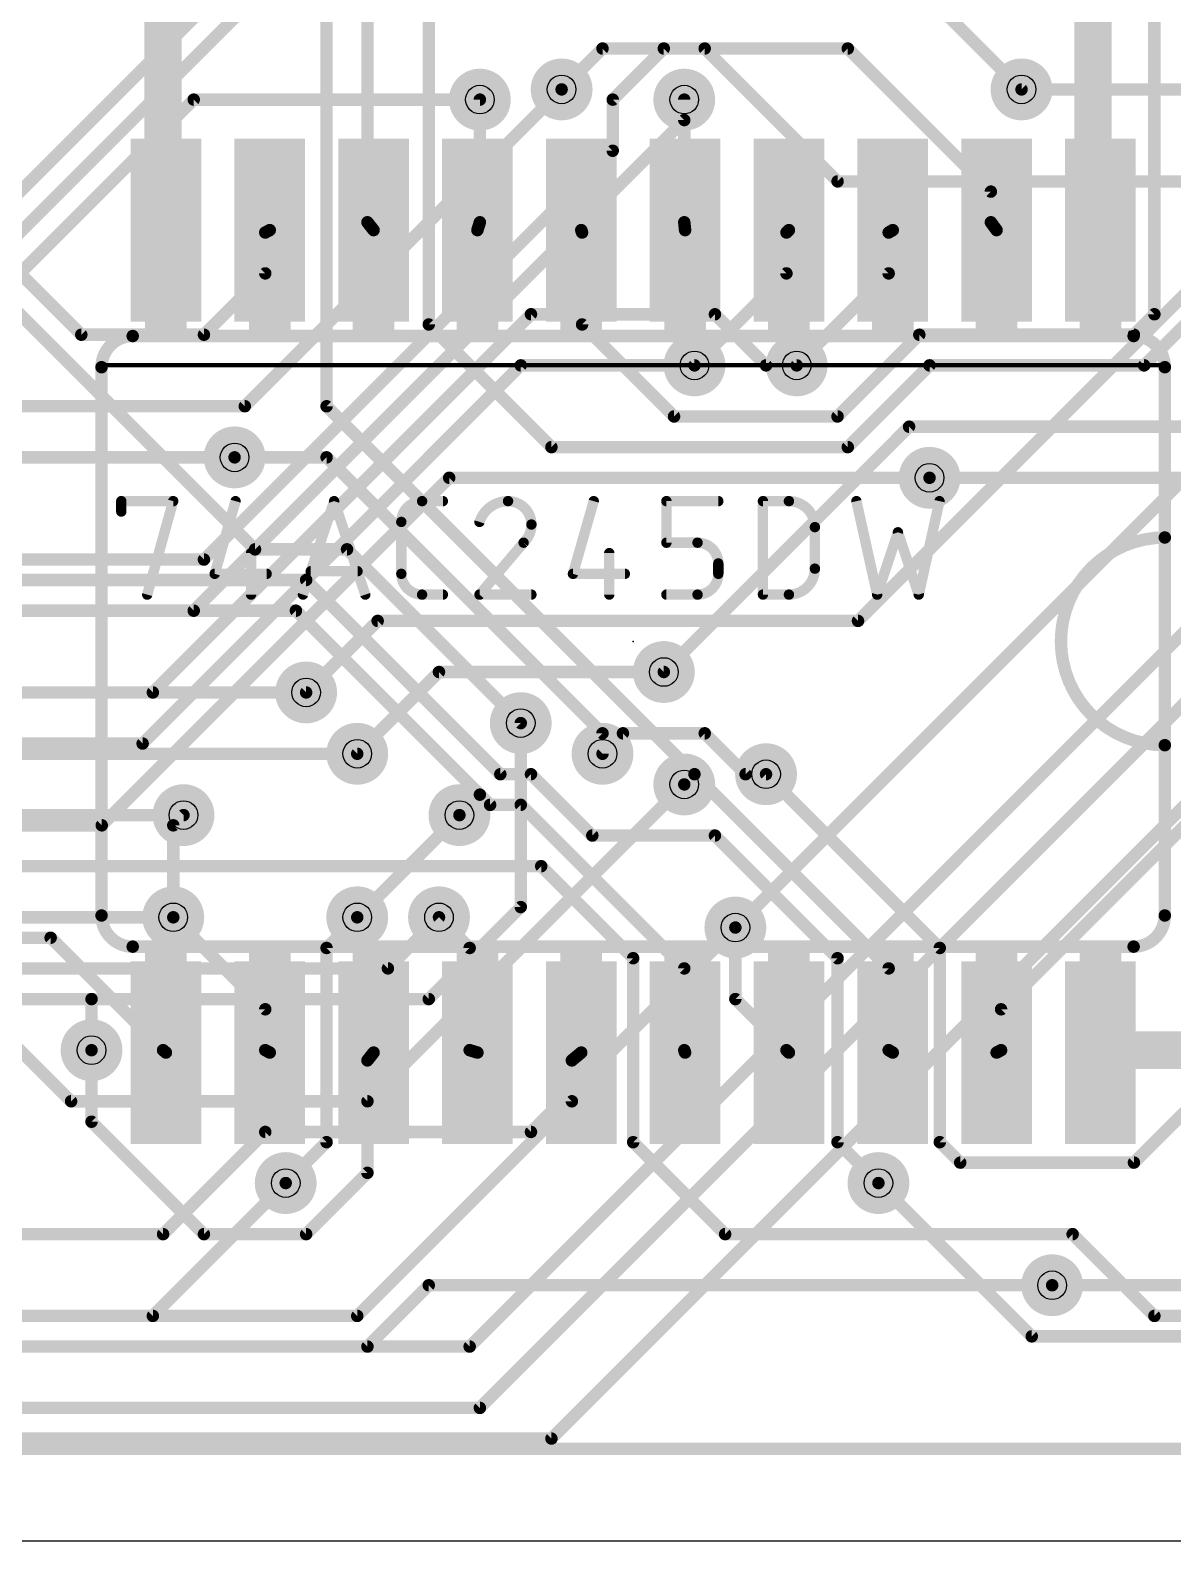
# Model space of a CAD drawing. Extents: x 0 to 200, y 0 to 49.
# Drawn here: x 141.62 to 155.6, y 0 to 18.47 of the extents above; entities that cross this region are included whole.
import ezdxf

# ---------------------------------------------------------------- set-up
doc = ezdxf.new("R2010")
doc.units = 0
for name, color, linetype in [('1', 12, 'CONTINUOUS'), ('16', 132, 'CONTINUOUS'), ('18', 110, 'CONTINUOUS'), ('20', 31, 'CONTINUOUS'), ('21', 253, 'CONTINUOUS'), ('23', 53, 'CONTINUOUS'), ('27', 253, 'CONTINUOUS'), ('29', 253, 'CONTINUOUS'), ('31', 253, 'CONTINUOUS'), ('44', 253, 'CONTINUOUS'), ('51', 253, 'CONTINUOUS')]:
    doc.layers.add(name, color=color, linetype=linetype)

# ---------------------------------------------------------------- blocks, each defined once
blk = doc.blocks.new('RECT')
blk.add_solid([(-0.5, -0.5), (0.5, -0.5), (-0.5, 0.5), (0.5, 0.5)])
blk = doc.blocks.new('ROUNDV')
at = {"const_width": 0.5}
blk.add_lwpolyline([(0, -0.25, 1), (0, 0.25, 1), (0, -0.25)], format="xyb", dxfattribs=at)

msp = doc.modelspace()

# ---------------------------------------------------------------- linework, layer by layer
at = {"layer": '1'}
for points, const_width in [([(153.75, 17.75), (138.5, 33)], 0.1524), ([(129.25, 27.75), (142.25, 14.75)], 0.1524), ([(144.375, 12.125), (129.375, 27.125)], 0.1524), ([(154.625, 20.5), (154.625, 16.125)], 0.4572), ([(155.375, 20.5), (155.375, 15)], 0.1524), ([(143.25, 19.875), (143.25, 16.125)], 0.4572), ([(146.5, 14.875), (146.5, 19.25)], 0.1524), ([(145.75, 19.125), (145.75, 16.125)], 0.1524), ([(145.25, 13.875), (145.25, 18.75)], 0.1524), ([(148.125, 17.75), (148.625, 18.25)], 0.1524), ([(148.625, 18.25), (151.625, 18.25)], 0.1524), ([(151.625, 18.25), (153.375, 16.5)], 0.1524), ([(147.125, 17.625), (147.125, 16.125)], 0.1524), ([(149.625, 17.625), (149.625, 16.125)], 0.1524), ([(153.375, 16.5), (153.375, 16.125)], 0.1524), ([(143.25, 16.125), (143.285, 16.0292)], 0.4572), ([(154.625, 16.125), (154.715, 16.0292)], 0.4572), ([(144.5, 16), (144.555, 16.0292)], 0.1524), ([(144.5, 15.5), (144.5, 16)], 0.1524), ([(145.75, 16.125), (145.825, 16.0292)], 0.1524), ([(147.125, 16.125), (147.095, 16.0292)], 0.1524), ([(148.375, 16), (148.365, 16.0292)], 0.1524), ([(148.375, 14.875), (148.375, 16)], 0.1524), ([(149.625, 16.125), (149.635, 16.0292)], 0.1524), ([(150.875, 16), (150.905, 16.0292)], 0.1524), ([(150.875, 15.5), (150.875, 16)], 0.1524), ([(152.125, 16), (152.175, 16.0292)], 0.1524), ([(152.125, 15.5), (152.125, 16)], 0.1524), ([(153.375, 16.125), (153.445, 16.0292)], 0.1524), ([(143.75, 14.75), (144.5, 15.5)], 0.1524), ([(149.75, 14.375), (150.875, 15.5)], 0.1524), ([(151, 14.375), (152.125, 15.5)], 0.1524), ([(156, 15.125), (155.25, 14.375)], 0.1524), ([(155.375, 15), (155.125, 14.75)], 0.1524), ([(142.25, 14.75), (143.75, 14.75)], 0.1524), ([(148, 13.375), (146.5, 14.875)], 0.1524), ([(149.5, 13.75), (148.375, 14.875)], 0.1524), ([(152.5, 14.75), (151.5, 13.75)], 0.1524), ([(155.125, 14.75), (152.5, 14.75)], 0.1524), ([(152.625, 14.375), (151.625, 13.375)], 0.1524), ([(155.25, 14.375), (152.625, 14.375)], 0.1524), ([(149.75, 9.375), (145.25, 13.875)], 0.1524), ([(149.375, 10.625), (152.375, 13.625)], 0.1524), ([(151.5, 13.75), (149.5, 13.75)], 0.1524), ([(152.375, 13.625), (160.125, 13.625)], 0.1524), ([(144.125, 13.25), (145.25, 13.25)], 0.1524), ([(145.25, 13.25), (148.625, 9.875)], 0.1524), ([(151.625, 13.375), (148, 13.375)], 0.1524), ([(152.625, 13), (159.375, 13)], 0.1524), ([(145.5, 12.125), (144.375, 12.125)], 0.1524), ([(147.625, 10), (145.5, 12.125)], 0.1524), ([(115.25, 11.75), (145, 11.75)], 0.1524), ([(145, 11.75), (147.375, 9.375)], 0.1524), ([(114.5, 11.375), (144.875, 11.375)], 0.1524), ([(144.875, 11.375), (147.125, 9.125)], 0.1524), ([(114.625, 10.375), (145, 10.375)], 0.1524), ([(148.625, 9.875), (148.625, 9.625)], 0.1524), ([(156.875, 9.875), (153.5, 6.5)], 0.1524), ([(114.5, 9.625), (145.625, 9.625)], 0.1524), ([(147.375, 9.375), (147.75, 9.375)], 0.1524), ([(147.75, 9.375), (148.5, 8.625)], 0.1524), ([(149.75, 9.375), (149.625, 9.25)], 0.1524), ([(152.125, 7), (149.75, 9.375)], 0.1524), ([(150.625, 9.375), (152.75, 7.25)], 0.1524), ([(147.125, 9.125), (146.875, 8.875)], 0.1524), ([(147.125, 9.125), (147.25, 9)], 0.1524), ([(147.25, 9), (147.625, 9)], 0.1524), ([(147.625, 9), (149.625, 7)], 0.1524), ([(122.125, 8.875), (143.5, 8.875)], 0.1524), ([(148.5, 8.625), (150, 8.625)], 0.1524), ([(150, 8.625), (151.5, 7.125)], 0.1524), ([(122.25, 8.25), (147.875, 8.25)], 0.1524), ([(147.875, 8.25), (149, 7.125)], 0.1524), ([(143.375, 7.625), (144.5, 6.5)], 0.1524), ([(145.625, 7.625), (145.25, 7.25)], 0.1524), ([(146.625, 7.625), (147, 7.25)], 0.1524), ([(150.25, 6.625), (150.25, 7.5)], 0.1524), ([(126, 7.375), (141.875, 7.375)], 0.1524), ([(141.875, 7.375), (143.25, 6)], 0.1524), ([(145.25, 7.25), (145.25, 4.875)], 0.1524), ([(147, 7.25), (147, 6)], 0.1524), ([(152.75, 7.25), (152.75, 4.875)], 0.1524), ([(149, 7.125), (149, 4.875)], 0.1524), ([(149.625, 7), (149.625, 6)], 0.1524), ([(151.5, 7.125), (151.5, 4.875)], 0.1524), ([(152.125, 6), (152.125, 7)], 0.1524), ([(150.875, 6), (150.25, 6.625)], 0.1524), ([(144.5, 6.5), (144.5, 6)], 0.1524), ([(153.5, 6.5), (153.5, 6)], 0.1524), ([(154.75, 6), (154.715, 5.9708)], 0.4572), ([(158.125, 6), (154.75, 6)], 0.4572), ([(142.375, 6), (142.375, 5.125)], 0.1524), ([(143.25, 6), (143.285, 5.9708)], 0.1524), ([(144.5, 6), (144.555, 5.9708)], 0.1524), ([(145.75, 5.875), (145.825, 5.9708)], 0.1524), ([(145.75, 4.5), (145.75, 5.875)], 0.1524), ([(147, 6), (147.095, 5.9708)], 0.1524), ([(148.25, 5.875), (148.365, 5.9708)], 0.1524), ([(148.25, 5.375), (148.25, 5.875)], 0.1524), ([(149.625, 6), (149.635, 5.9708)], 0.1524), ([(150.875, 6), (150.905, 5.9708)], 0.1524), ([(152.125, 6), (152.175, 5.9708)], 0.1524), ([(153.5, 6), (153.445, 5.9708)], 0.1524), ([(145.625, 2.75), (148.25, 5.375)], 0.1524), ([(142.375, 5.125), (143.75, 3.75)], 0.1524), ([(155.125, 4.625), (155.75, 5.25)], 0.1524), ([(145.25, 4.875), (144.75, 4.375)], 0.1524), ([(149, 4.875), (150.125, 3.75)], 0.1524), ([(151.5, 4.875), (152, 4.375)], 0.1524), ([(152.75, 4.875), (153, 4.625)], 0.1524), ([(153, 4.625), (155.125, 4.625)], 0.1524), ([(145, 3.75), (145.75, 4.5)], 0.1524), ([(143.75, 3.75), (145, 3.75)], 0.1524), ([(150.125, 3.75), (154.375, 3.75)], 0.1524), ([(154.375, 3.75), (155.375, 2.75)], 0.1524), ([(145.75, 2.375), (146.5, 3.125)], 0.1524), ([(146.5, 3.125), (154.125, 3.125)], 0.1524), ([(125.875, 2.75), (145.625, 2.75)], 0.1524), ([(155.375, 2.75), (163.75, 2.75)], 0.1524), ([(122.375, 2.375), (145.75, 2.375)], 0.1524), ([(184.75, 1.125), (70, 1.125)], 0.1524)]:
    msp.add_lwpolyline(points, dxfattribs=dict(at, const_width=const_width))
for points, const_width in [([(148.625, 18.2881, 1), (148.625, 18.2119)], 0.0762), ([(148.6519, 18.2231, 1), (148.5981, 18.2769)], 0.0762), ([(151.6519, 18.2769, 1), (151.5981, 18.2231)], 0.0762), ([(151.625, 18.2119, 1), (151.625, 18.2881)], 0.0762), ([(148.0981, 17.7769, 1), (148.1519, 17.7231)], 0.0762), ([(153.7231, 17.7231, 1), (153.7769, 17.7769)], 0.0762), ([(147.1631, 17.625, 1), (147.0869, 17.625)], 0.0762), ([(149.6631, 17.625, 1), (149.5869, 17.625)], 0.0762), ([(153.4131, 16.5, 1), (153.3369, 16.5)], 0.0762), ([(153.3481, 16.4731, 1), (153.4019, 16.5269)], 0.0762), ([(143.3574, 16.1642, 1), (143.1426, 16.0858)], 0.2286), ([(154.7083, 16.2033, 1), (154.5417, 16.0467)], 0.2286), ([(143.1357, 16.125, 1), (143.3643, 16.125)], 0.2286), ([(143.1776, 15.99, 1), (143.3924, 16.0684)], 0.2286), ([(144.5381, 16, 1), (144.4619, 16)], 0.0762), ([(144.5729, 15.9955, 1), (144.5371, 16.0629)], 0.0762), ([(145.78, 16.1485, 1), (145.72, 16.1015)], 0.0762), ([(145.7119, 16.125, 1), (145.7881, 16.125)], 0.0762), ([(145.795, 16.0057, 1), (145.855, 16.0527)], 0.0762), ([(147.0586, 16.0406, 1), (147.1314, 16.0178)], 0.0762), ([(147.0869, 16.125, 1), (147.1631, 16.125)], 0.0762), ([(147.1614, 16.1136, 1), (147.0886, 16.1364)], 0.0762), ([(148.401, 16.0415, 1), (148.329, 16.0169)], 0.0762), ([(148.4131, 16, 1), (148.3369, 16)], 0.0762), ([(149.6629, 16.129, 1), (149.5871, 16.121)], 0.0762), ([(149.5869, 16.125, 1), (149.6631, 16.125)], 0.0762), ([(150.9131, 16, 1), (150.8369, 16)], 0.0762), ([(150.9316, 16.0019, 1), (150.8784, 16.0565)], 0.0762), ([(152.1631, 16, 1), (152.0869, 16)], 0.0762), ([(152.1942, 15.9963, 1), (152.1558, 16.0621)], 0.0762), ([(153.4058, 16.1475, 1), (153.3442, 16.1025)], 0.0762), ([(153.3369, 16.125, 1), (153.4131, 16.125)], 0.0762), ([(153.4142, 16.0067, 1), (153.4758, 16.0517)], 0.0762), ([(154.5107, 16.125, 1), (154.7393, 16.125)], 0.2286), ([(154.6317, 15.9509, 1), (154.7983, 16.1075)], 0.2286), ([(144.4821, 16.0337, 1), (144.5179, 15.9663)], 0.0762), ([(148.339, 15.9877, 1), (148.411, 16.0123)], 0.0762), ([(149.5971, 16.0252, 1), (149.6729, 16.0332)], 0.0762), ([(150.8484, 16.0273, 1), (150.9016, 15.9727)], 0.0762), ([(152.1058, 16.0329, 1), (152.1442, 15.9671)], 0.0762), ([(144.4619, 15.5, 1), (144.5381, 15.5)], 0.0762), ([(144.5269, 15.4731, 1), (144.4731, 15.5269)], 0.0762), ([(150.8369, 15.5, 1), (150.9131, 15.5)], 0.0762), ([(150.9019, 15.4731, 1), (150.8481, 15.5269)], 0.0762), ([(152.0869, 15.5, 1), (152.1631, 15.5)], 0.0762), ([(152.1519, 15.4731, 1), (152.0981, 15.5269)], 0.0762), ([(155.3369, 15, 1), (155.4131, 15)], 0.0762), ([(155.4019, 14.9731, 1), (155.3481, 15.0269)], 0.0762), ([(142.25, 14.7881, 1), (142.25, 14.7119)], 0.0762), ([(142.2231, 14.7231, 1), (142.2769, 14.7769)], 0.0762), ([(143.7231, 14.7769, 1), (143.7769, 14.7231)], 0.0762), ([(143.75, 14.7119, 1), (143.75, 14.7881)], 0.0762), ([(146.4619, 14.875, 1), (146.5381, 14.875)], 0.0762), ([(146.5269, 14.9019, 1), (146.4731, 14.8481)], 0.0762), ([(148.3369, 14.875, 1), (148.4131, 14.875)], 0.0762), ([(148.4019, 14.9019, 1), (148.3481, 14.8481)], 0.0762), ([(152.5, 14.7881, 1), (152.5, 14.7119)], 0.0762), ([(152.5269, 14.7231, 1), (152.4731, 14.7769)], 0.0762), ([(155.0981, 14.7769, 1), (155.1519, 14.7231)], 0.0762), ([(155.125, 14.7119, 1), (155.125, 14.7881)], 0.0762), ([(149.7231, 14.4019, 1), (149.7769, 14.3481)], 0.0762), ([(150.9731, 14.4019, 1), (151.0269, 14.3481)], 0.0762), ([(152.625, 14.4131, 1), (152.625, 14.3369)], 0.0762), ([(152.6519, 14.3481, 1), (152.5981, 14.4019)], 0.0762), ([(155.2231, 14.4019, 1), (155.2769, 14.3481)], 0.0762), ([(155.25, 14.3369, 1), (155.25, 14.4131)], 0.0762), ([(145.2119, 13.875, 1), (145.2881, 13.875)], 0.0762), ([(145.2769, 13.9019, 1), (145.2231, 13.8481)], 0.0762), ([(149.5, 13.7881, 1), (149.5, 13.7119)], 0.0762), ([(149.4731, 13.7231, 1), (149.5269, 13.7769)], 0.0762), ([(151.4731, 13.7769, 1), (151.5269, 13.7231)], 0.0762), ([(151.5, 13.7119, 1), (151.5, 13.7881)], 0.0762), ([(152.375, 13.6631, 1), (152.375, 13.5869)], 0.0762), ([(152.4019, 13.5981, 1), (152.3481, 13.6519)], 0.0762), ([(144.125, 13.2881, 1), (144.125, 13.2119)], 0.0762), ([(145.2769, 13.2769, 1), (145.2231, 13.2231)], 0.0762), ([(145.25, 13.2119, 1), (145.25, 13.2881)], 0.0762), ([(148, 13.4131, 1), (148, 13.3369)], 0.0762), ([(147.9731, 13.3481, 1), (148.0269, 13.4019)], 0.0762), ([(151.5981, 13.4019, 1), (151.6519, 13.3481)], 0.0762), ([(151.625, 13.3369, 1), (151.625, 13.4131)], 0.0762), ([(152.625, 13.0381, 1), (152.625, 12.9619)], 0.0762), ([(144.375, 12.1631, 1), (144.375, 12.0869)], 0.0762), ([(145.5269, 12.1519, 1), (145.4731, 12.0981)], 0.0762), ([(145.5, 12.0869, 1), (145.5, 12.1631)], 0.0762), ([(144.3481, 12.0981, 1), (144.4019, 12.1519)], 0.0762), ([(145.0269, 11.7769, 1), (144.9731, 11.7231)], 0.0762), ([(145, 11.7119, 1), (145, 11.7881)], 0.0762), ([(144.9019, 11.4019, 1), (144.8481, 11.3481)], 0.0762), ([(144.875, 11.3369, 1), (144.875, 11.4131)], 0.0762), ([(149.3481, 10.6519, 1), (149.4019, 10.5981)], 0.0762), ([(145, 10.3369, 1), (145, 10.4131)], 0.0762), ([(147.5981, 9.9731, 1), (147.6519, 10.0269)], 0.0762), ([(148.6631, 9.875, 1), (148.5869, 9.875)], 0.0762), ([(148.5981, 9.8481, 1), (148.6519, 9.9019)], 0.0762), ([(145.625, 9.5869, 1), (145.625, 9.6631)], 0.0762), ([(148.5869, 9.625, 1), (148.6631, 9.625)], 0.0762), ([(147.375, 9.4131, 1), (147.375, 9.3369)], 0.0762), ([(147.3481, 9.3481, 1), (147.4019, 9.4019)], 0.0762), ([(147.7769, 9.4019, 1), (147.7231, 9.3481)], 0.0762), ([(147.75, 9.3369, 1), (147.75, 9.4131)], 0.0762), ([(149.7769, 9.4019, 1), (149.7231, 9.3481)], 0.0762), ([(149.7769, 9.3481, 1), (149.7231, 9.4019)], 0.0762), ([(149.7231, 9.3481, 1), (149.7769, 9.4019)], 0.0762), ([(150.6519, 9.4019, 1), (150.5981, 9.3481)], 0.0762), ([(149.5981, 9.2769, 1), (149.6519, 9.2231)], 0.0762), ([(147.1519, 9.1519, 1), (147.0981, 9.0981)], 0.0762), ([(147.1519, 9.0981, 1), (147.0981, 9.1519)], 0.0762), ([(147.0981, 9.0981, 1), (147.1519, 9.1519)], 0.0762), ([(147.25, 9.0381, 1), (147.25, 8.9619)], 0.0762), ([(147.2231, 8.9731, 1), (147.2769, 9.0269)], 0.0762), ([(147.6519, 9.0269, 1), (147.5981, 8.9731)], 0.0762), ([(147.625, 8.9619, 1), (147.625, 9.0381)], 0.0762), ([(143.5, 8.8369, 1), (143.5, 8.9131)], 0.0762), ([(146.8481, 8.9019, 1), (146.9019, 8.8481)], 0.0762), ([(148.5, 8.6631, 1), (148.5, 8.5869)], 0.0762), ([(148.4731, 8.5981, 1), (148.5269, 8.6519)], 0.0762), ([(150.0269, 8.6519, 1), (149.9731, 8.5981)], 0.0762), ([(150, 8.5869, 1), (150, 8.6631)], 0.0762), ([(147.9019, 8.2769, 1), (147.8481, 8.2231)], 0.0762), ([(147.875, 8.2119, 1), (147.875, 8.2881)], 0.0762), ([(143.4019, 7.6519, 1), (143.3481, 7.5981)], 0.0762), ([(145.6519, 7.5981, 1), (145.5981, 7.6519)], 0.0762), ([(146.6519, 7.6519, 1), (146.5981, 7.5981)], 0.0762), ([(150.2881, 7.5, 1), (150.2119, 7.5)], 0.0762), ([(141.9019, 7.4019, 1), (141.8481, 7.3481)], 0.0762), ([(141.875, 7.3369, 1), (141.875, 7.4131)], 0.0762), ([(145.2881, 7.25, 1), (145.2119, 7.25)], 0.0762), ([(145.2231, 7.2769, 1), (145.2769, 7.2231)], 0.0762), ([(147.0381, 7.25, 1), (146.9619, 7.25)], 0.0762), ([(146.9731, 7.2231, 1), (147.0269, 7.2769)], 0.0762), ([(152.7881, 7.25, 1), (152.7119, 7.25)], 0.0762), ([(152.7231, 7.2231, 1), (152.7769, 7.2769)], 0.0762), ([(149.0381, 7.125, 1), (148.9619, 7.125)], 0.0762), ([(148.9731, 7.0981, 1), (149.0269, 7.1519)], 0.0762), ([(149.6631, 7, 1), (149.5869, 7)], 0.0762), ([(149.5981, 6.9731, 1), (149.6519, 7.0269)], 0.0762), ([(151.5381, 7.125, 1), (151.4619, 7.125)], 0.0762), ([(151.4731, 7.0981, 1), (151.5269, 7.1519)], 0.0762), ([(152.1631, 7, 1), (152.0869, 7)], 0.0762), ([(152.0981, 6.9731, 1), (152.1519, 7.0269)], 0.0762), ([(150.2119, 6.625, 1), (150.2881, 6.625)], 0.0762), ([(150.2769, 6.6519, 1), (150.2231, 6.5981)], 0.0762), ([(144.5381, 6.5, 1), (144.4619, 6.5)], 0.0762), ([(144.4731, 6.4731, 1), (144.5269, 6.5269)], 0.0762), ([(153.5381, 6.5, 1), (153.4619, 6.5)], 0.0762), ([(153.4731, 6.5269, 1), (153.5269, 6.4731)], 0.0762), ([(154.6418, 6.0586, 1), (154.7882, 5.883)], 0.2286), ([(154.75, 6.1143, 1), (154.75, 5.8857)], 0.2286), ([(154.8232, 5.9122, 1), (154.6768, 6.0878)], 0.2286), ([(142.4131, 6, 1), (142.3369, 6)], 0.0762), ([(143.2744, 6.0293, 1), (143.2256, 5.9707)], 0.0762), ([(143.2231, 5.9731, 1), (143.2769, 6.0269)], 0.0762), ([(143.2606, 5.9415, 1), (143.3094, 6.0001)], 0.0762), ([(144.5179, 6.0337, 1), (144.4821, 5.9663)], 0.0762), ([(144.4619, 6, 1), (144.5381, 6)], 0.0762), ([(144.5371, 5.9371, 1), (144.5729, 6.0045)], 0.0762), ([(145.7881, 5.875, 1), (145.7119, 5.875)], 0.0762), ([(145.72, 5.8985, 1), (145.78, 5.8515)], 0.0762), ([(145.855, 5.9473, 1), (145.795, 5.9943)], 0.0762), ([(147.0112, 6.0364, 1), (146.9888, 5.9636)], 0.0762), ([(146.9619, 6, 1), (147.0381, 6)], 0.0762), ([(147.0838, 5.9344, 1), (147.1062, 6.0072)], 0.0762), ([(148.2881, 5.875, 1), (148.2119, 5.875)], 0.0762), ([(148.2256, 5.9043, 1), (148.2744, 5.8457)], 0.0762), ([(148.3894, 5.9415, 1), (148.3406, 6.0001)], 0.0762), ([(149.5869, 6, 1), (149.6631, 6)], 0.0762), ([(149.661, 6.0123, 1), (149.589, 5.9877)], 0.0762), ([(149.599, 5.9585, 1), (149.671, 5.9831)], 0.0762), ([(150.9016, 6.0273, 1), (150.8484, 5.9727)], 0.0762), ([(150.8481, 5.9731, 1), (150.9019, 6.0269)], 0.0762), ([(150.8784, 5.9435, 1), (150.9316, 5.9981)], 0.0762), ([(152.1442, 6.0329, 1), (152.1058, 5.9671)], 0.0762), ([(152.0869, 6, 1), (152.1631, 6)], 0.0762), ([(152.1558, 5.9379, 1), (152.1942, 6.0037)], 0.0762), ([(153.4271, 6.0045, 1), (153.4629, 5.9371)], 0.0762), ([(153.4619, 6, 1), (153.5381, 6)], 0.0762), ([(153.5179, 5.9663, 1), (153.4821, 6.0337)], 0.0762), ([(148.2119, 5.375, 1), (148.2881, 5.375)], 0.0762), ([(148.2769, 5.3481, 1), (148.2231, 5.4019)], 0.0762), ([(142.4019, 5.1519, 1), (142.3481, 5.0981)], 0.0762), ([(142.3369, 5.125, 1), (142.4131, 5.125)], 0.0762), ([(145.2119, 4.875, 1), (145.2881, 4.875)], 0.0762), ([(145.2769, 4.8481, 1), (145.2231, 4.9019)], 0.0762), ([(148.9619, 4.875, 1), (149.0381, 4.875)], 0.0762), ([(149.0269, 4.9019, 1), (148.9731, 4.8481)], 0.0762), ([(151.4619, 4.875, 1), (151.5381, 4.875)], 0.0762), ([(151.5269, 4.9019, 1), (151.4731, 4.8481)], 0.0762), ([(152.7119, 4.875, 1), (152.7881, 4.875)], 0.0762), ([(152.7769, 4.9019, 1), (152.7231, 4.8481)], 0.0762), ([(153, 4.6631, 1), (153, 4.5869)], 0.0762), ([(152.9731, 4.5981, 1), (153.0269, 4.6519)], 0.0762), ([(155.0981, 4.6519, 1), (155.1519, 4.5981)], 0.0762), ([(155.125, 4.5869, 1), (155.125, 4.6631)], 0.0762), ([(144.7231, 4.4019, 1), (144.7769, 4.3481)], 0.0762), ([(145.7119, 4.5, 1), (145.7881, 4.5)], 0.0762), ([(145.7769, 4.4731, 1), (145.7231, 4.5269)], 0.0762), ([(151.9731, 4.3481, 1), (152.0269, 4.4019)], 0.0762), ([(143.75, 3.7881, 1), (143.75, 3.7119)], 0.0762), ([(143.7231, 3.7231, 1), (143.7769, 3.7769)], 0.0762), ([(144.9731, 3.7769, 1), (145.0269, 3.7231)], 0.0762), ([(145, 3.7119, 1), (145, 3.7881)], 0.0762), ([(150.125, 3.7881, 1), (150.125, 3.7119)], 0.0762), ([(150.0981, 3.7231, 1), (150.1519, 3.7769)], 0.0762), ([(154.4019, 3.7769, 1), (154.3481, 3.7231)], 0.0762), ([(154.375, 3.7119, 1), (154.375, 3.7881)], 0.0762), ([(146.5, 3.1631, 1), (146.5, 3.0869)], 0.0762), ([(146.5269, 3.0981, 1), (146.4731, 3.1519)], 0.0762), ([(154.125, 3.0869, 1), (154.125, 3.1631)], 0.0762), ([(145.5981, 2.7769, 1), (145.6519, 2.7231)], 0.0762), ([(145.625, 2.7119, 1), (145.625, 2.7881)], 0.0762), ([(155.375, 2.7881, 1), (155.375, 2.7119)], 0.0762), ([(155.3481, 2.7231, 1), (155.4019, 2.7769)], 0.0762), ([(145.7231, 2.4019, 1), (145.7769, 2.3481)], 0.0762), ([(145.75, 2.3369, 1), (145.75, 2.4131)], 0.0762)]:
    msp.add_lwpolyline(points, format="xyb", dxfattribs=dict(at, const_width=const_width))
at = {"layer": '16', "const_width": 0.1524}
for points in [[(141.375, 16.375), (145.875, 20.875)], [(141, 15.5), (144.875, 19.375)], [(148.75, 17.625), (149.375, 18.25)], [(149.375, 18.25), (149.875, 18.25)], [(149.875, 18.25), (151.5, 16.625)], [(144.25, 13.875), (148.125, 17.75)], [(155.75, 17.75), (153.75, 17.75)], [(140.875, 14.875), (143.625, 17.625)], [(143.625, 17.625), (147.125, 17.625)], [(148.75, 17), (148.75, 17.625)], [(149.625, 17.375), (149.625, 17.625)], [(143.625, 11.375), (149.625, 17.375)], [(143.75, 12), (148.75, 17)], [(162.125, 16.625), (147.125, 1.625)], [(151.5, 16.625), (156, 16.625)], [(147, 2.375), (160.25, 15.625)], [(151.75, 11.25), (156, 15.5)], [(143.125, 10.375), (147.75, 15)], [(147.75, 15), (150, 15)], [(150, 15), (150.625, 14.375)], [(143, 9.75), (147.625, 14.375)], [(147.625, 14.375), (149.75, 14.375)], [(150.625, 14.375), (151, 14.375)], [(115, 13.875), (144.25, 13.875)], [(150.25, 7.5), (156.625, 13.875)], [(114.875, 13.25), (144.125, 13.25)], [(142.5, 8.75), (146.75, 13)], [(146.75, 13), (152.625, 13)], [(109.125, 12), (143.75, 12)], [(109.375, 11.375), (143.625, 11.375)], [(145, 10.375), (145.875, 11.25)], [(145.875, 11.25), (151.75, 11.25)], [(145.625, 9.625), (146.625, 10.625)], [(146.625, 10.625), (149.375, 10.625)], [(157.25, 10.5), (148, 1.25)], [(109.375, 10.375), (143.125, 10.375)], [(147.625, 7.75), (147.625, 10)], [(110.125, 9.75), (143, 9.75)], [(148.625, 9.625), (148.875, 9.875)], [(148.875, 9.875), (149.875, 9.875)], [(149.875, 9.875), (150.375, 9.375)], [(150.375, 9.375), (150.625, 9.375)], [(149.625, 9.25), (145.75, 5.375)], [(143.5, 8.875), (143.375, 8.75)], [(146.875, 8.875), (145.625, 7.625)], [(117.125, 8.75), (142.5, 8.75)], [(143.375, 8.75), (143.375, 7.625)], [(146.5, 6.625), (147.625, 7.75)], [(127.125, 7.625), (143.375, 7.625)], [(146, 7), (146.625, 7.625)], [(150.25, 7.5), (147.75, 5)], [(127.25, 7), (146, 7)], [(125.875, 6.625), (142.375, 6.625)], [(142.375, 6.625), (146.5, 6.625)], [(142.375, 6.625), (142.375, 6)], [(142.125, 5.375), (141.25, 6.25)], [(145.75, 5.375), (142.125, 5.375)], [(144.5, 5), (143.25, 3.75)], [(147.75, 5), (144.5, 5)], [(144.75, 4.375), (143.125, 2.75)], [(152, 4.375), (153.875, 2.5)], [(143.25, 3.75), (125, 3.75)], [(154.125, 3.125), (162.75, 3.125)], [(143.125, 2.75), (124.5, 2.75)], [(102.75, 2.375), (147, 2.375)], [(153.875, 2.5), (162.625, 2.5)], [(147.125, 1.625), (53.125, 1.625)], [(148, 1.25), (30.375, 1.25)]]:
    msp.add_lwpolyline(points, dxfattribs=at)
at = {"layer": '16', "const_width": 0.0762}
for points in [[(149.375, 18.2881, 1), (149.375, 18.2119)], [(149.4019, 18.2231, 1), (149.3481, 18.2769)], [(149.9019, 18.2769, 1), (149.8481, 18.2231)], [(149.875, 18.2119, 1), (149.875, 18.2881)], [(148.1519, 17.7231, 1), (148.0981, 17.7769)], [(153.75, 17.7881, 1), (153.75, 17.7119)], [(143.625, 17.6631, 1), (143.625, 17.5869)], [(143.6519, 17.5981, 1), (143.5981, 17.6519)], [(147.125, 17.5869, 1), (147.125, 17.6631)], [(148.7881, 17.625, 1), (148.7119, 17.625)], [(148.7231, 17.6519, 1), (148.7769, 17.5981)], [(149.6631, 17.625, 1), (149.5869, 17.625)], [(149.5869, 17.375, 1), (149.6631, 17.375)], [(149.6519, 17.3481, 1), (149.5981, 17.4019)], [(148.7119, 17, 1), (148.7881, 17)], [(148.7769, 16.9731, 1), (148.7231, 17.0269)], [(151.5, 16.6631, 1), (151.5, 16.5869)], [(151.4731, 16.5981, 1), (151.5269, 16.6519)], [(147.75, 15.0381, 1), (147.75, 14.9619)], [(147.7769, 14.9731, 1), (147.7231, 15.0269)], [(150.0269, 15.0269, 1), (149.9731, 14.9731)], [(150, 14.9619, 1), (150, 15.0381)], [(147.625, 14.4131, 1), (147.625, 14.3369)], [(147.6519, 14.3481, 1), (147.5981, 14.4019)], [(149.75, 14.3369, 1), (149.75, 14.4131)], [(150.625, 14.4131, 1), (150.625, 14.3369)], [(150.5981, 14.3481, 1), (150.6519, 14.4019)], [(151, 14.3369, 1), (151, 14.4131)], [(144.2231, 13.9019, 1), (144.2769, 13.8481)], [(144.25, 13.8369, 1), (144.25, 13.9131)], [(144.125, 13.2119, 1), (144.125, 13.2881)], [(146.75, 13.0381, 1), (146.75, 12.9619)], [(146.7769, 12.9731, 1), (146.7231, 13.0269)], [(152.625, 12.9619, 1), (152.625, 13.0381)], [(143.7231, 12.0269, 1), (143.7769, 11.9731)], [(143.75, 11.9619, 1), (143.75, 12.0381)], [(143.5981, 11.4019, 1), (143.6519, 11.3481)], [(143.625, 11.3369, 1), (143.625, 11.4131)], [(145.875, 11.2881, 1), (145.875, 11.2119)], [(145.9019, 11.2231, 1), (145.8481, 11.2769)], [(151.7231, 11.2769, 1), (151.7769, 11.2231)], [(151.75, 11.2119, 1), (151.75, 11.2881)], [(146.625, 10.6631, 1), (146.625, 10.5869)], [(146.6519, 10.5981, 1), (146.5981, 10.6519)], [(149.375, 10.5869, 1), (149.375, 10.6631)], [(143.0981, 10.4019, 1), (143.1519, 10.3481)], [(143.125, 10.3369, 1), (143.125, 10.4131)], [(144.9731, 10.4019, 1), (145.0269, 10.3481)], [(147.6631, 10, 1), (147.5869, 10)], [(142.9731, 9.7769, 1), (143.0269, 9.7231)], [(143, 9.7119, 1), (143, 9.7881)], [(148.875, 9.9131, 1), (148.875, 9.8369)], [(148.9019, 9.8481, 1), (148.8481, 9.9019)], [(149.9019, 9.9019, 1), (149.8481, 9.8481)], [(149.875, 9.8369, 1), (149.875, 9.9131)], [(145.5981, 9.6519, 1), (145.6519, 9.5981)], [(148.5981, 9.6519, 1), (148.6519, 9.5981)], [(150.375, 9.4131, 1), (150.375, 9.3369)], [(150.3481, 9.3481, 1), (150.4019, 9.4019)], [(150.625, 9.3369, 1), (150.625, 9.4131)], [(149.6519, 9.2231, 1), (149.5981, 9.2769)], [(143.5269, 8.8481, 1), (143.4731, 8.9019)], [(146.9019, 8.8481, 1), (146.8481, 8.9019)], [(142.4731, 8.7769, 1), (142.5269, 8.7231)], [(142.5, 8.7119, 1), (142.5, 8.7881)], [(143.4131, 8.75, 1), (143.3369, 8.75)], [(143.3481, 8.7769, 1), (143.4019, 8.7231)], [(147.5869, 7.75, 1), (147.6631, 7.75)], [(147.6519, 7.7231, 1), (147.5981, 7.7769)], [(143.3369, 7.625, 1), (143.4131, 7.625)], [(143.375, 7.5869, 1), (143.375, 7.6631)], [(145.5981, 7.6519, 1), (145.6519, 7.5981)], [(146.6519, 7.5981, 1), (146.5981, 7.6519)], [(150.2769, 7.4731, 1), (150.2231, 7.5269)], [(150.2231, 7.5269, 1), (150.2769, 7.4731)], [(145.9731, 7.0269, 1), (146.0269, 6.9731)], [(146, 6.9619, 1), (146, 7.0381)], [(142.375, 6.6631, 1), (142.375, 6.5869)], [(142.4131, 6.625, 1), (142.3369, 6.625)], [(142.375, 6.5869, 1), (142.375, 6.6631)], [(146.4731, 6.6519, 1), (146.5269, 6.5981)], [(146.5, 6.5869, 1), (146.5, 6.6631)], [(142.3369, 6, 1), (142.4131, 6)], [(142.125, 5.4131, 1), (142.125, 5.3369)], [(142.0981, 5.3481, 1), (142.1519, 5.4019)], [(145.7231, 5.4019, 1), (145.7769, 5.3481)], [(145.75, 5.3369, 1), (145.75, 5.4131)], [(144.5, 5.0381, 1), (144.5, 4.9619)], [(144.5269, 4.9731, 1), (144.4731, 5.0269)], [(147.7231, 5.0269, 1), (147.7769, 4.9731)], [(147.75, 4.9619, 1), (147.75, 5.0381)], [(144.7769, 4.3481, 1), (144.7231, 4.4019)], [(152.0269, 4.4019, 1), (151.9731, 4.3481)], [(143.2231, 3.7769, 1), (143.2769, 3.7231)], [(143.25, 3.7119, 1), (143.25, 3.7881)], [(154.125, 3.1631, 1), (154.125, 3.0869)], [(143.0981, 2.7769, 1), (143.1519, 2.7231)], [(143.125, 2.7119, 1), (143.125, 2.7881)], [(146.9731, 2.4019, 1), (147.0269, 2.3481)], [(147, 2.3369, 1), (147, 2.4131)], [(153.875, 2.5381, 1), (153.875, 2.4619)], [(153.8481, 2.4731, 1), (153.9019, 2.5269)], [(147.0981, 1.6519, 1), (147.1519, 1.5981)], [(147.125, 1.5869, 1), (147.125, 1.6631)], [(147.9731, 1.2769, 1), (148.0269, 1.2231)], [(148, 1.2119, 1), (148, 1.2881)]]:
    msp.add_lwpolyline(points, format="xyb", dxfattribs=at)
at = {"layer": '20'}
msp.add_line((0, 0), (200, 0), dxfattribs=at)
at = {"layer": '21'}
for points, const_width in [([(142.8786, 14.7338, 0.4142), (142.4976, 14.3528)], 0.1524), ([(142.8786, 14.6957, 1), (142.8786, 14.7719)], 0.0762), ([(155.5024, 14.3528, 0.4142), (155.1214, 14.7338)], 0.1524), ([(155.1214, 14.7719, 1), (155.1214, 14.6957)], 0.0762), ([(142.5357, 14.3528, 1), (142.4595, 14.3528)], 0.0762), ([(155.5405, 14.3528, 1), (155.4643, 14.3528)], 0.0762), ([(142.4595, 14.3528, 1), (142.5357, 14.3528)], 0.0762), ([(142.523, 14.3909, 1), (142.523, 14.3655)], 0.0254), ([(155.4643, 14.3528, 1), (155.5405, 14.3528)], 0.0762), ([(155.477, 14.3655, 1), (155.477, 14.3909)], 0.0254), ([(155.5024, 12.27, 1), (155.5024, 9.73)], 0.1524), ([(155.5405, 12.27, 1), (155.4643, 12.27)], 0.0762), ([(155.4643, 12.27, 1), (155.5405, 12.27)], 0.0762), ([(155.5024, 12.2319, 1), (155.5024, 12.3081)], 0.0762), ([(155.5405, 9.73, 1), (155.4643, 9.73)], 0.0762), ([(155.5024, 9.6919, 1), (155.5024, 9.7681)], 0.0762), ([(155.4643, 9.73, 1), (155.5405, 9.73)], 0.0762), ([(142.4976, 7.6472, 0.4142), (142.8786, 7.2662)], 0.1524), ([(142.5357, 7.6472, 1), (142.4595, 7.6472)], 0.0762), ([(142.4595, 7.6472, 1), (142.5357, 7.6472)], 0.0762), ([(155.1214, 7.2662, 0.4142), (155.5024, 7.6472)], 0.1524), ([(155.5405, 7.6472, 1), (155.4643, 7.6472)], 0.0762), ([(155.4643, 7.6472, 1), (155.5405, 7.6472)], 0.0762), ([(142.8786, 7.2281, 1), (142.8786, 7.3043)], 0.0762), ([(155.1214, 7.3043, 1), (155.1214, 7.2281)], 0.0762)]:
    msp.add_lwpolyline(points, format="xyb", dxfattribs=dict(at, const_width=const_width))
for points, const_width in [([(142.4976, 14.3528), (142.4976, 7.6472)], 0.1524), ([(155.5024, 12.27), (155.5024, 14.3528)], 0.1524), ([(155.477, 14.3782), (142.523, 14.3782)], 0.0508), ([(155.5024, 9.73), (155.5024, 12.27)], 0.1524), ([(155.5024, 7.6472), (155.5024, 9.73)], 0.1524)]:
    msp.add_lwpolyline(points, dxfattribs=dict(at, const_width=const_width))
at = {"layer": '23'}
msp.add_point((149, 11), dxfattribs=at)
at = {"layer": '27', "const_width": 0.127}
for points in [[(142.7389, 12.5875), (142.7389, 12.7145)], [(142.7389, 12.7145), (143.3739, 12.7145)], [(143.3739, 12.7145), (143.0564, 11.5715)], [(144.1359, 12.7145), (143.8819, 11.8255)], [(144.9614, 11.5715), (145.3424, 12.7145)], [(145.3424, 12.7145), (145.7234, 11.5715)], [(146.4182, 12.7145), (146.6722, 12.7145)], [(148.5174, 12.7145), (148.2634, 11.8255)], [(149.4064, 12.2065), (149.4064, 12.7145)], [(149.4064, 12.7145), (150.0414, 12.7145)], [(150.5875, 11.5715), (150.5875, 12.7145)], [(150.5875, 12.7145), (150.905, 12.7145)], [(151.7305, 12.7145), (151.9845, 11.5715)], [(152.4925, 11.5715), (152.7465, 12.7145)], [(146.1642, 11.8255), (146.1642, 12.4605)], [(151.2225, 12.397), (151.2225, 11.889)], [(151.9845, 11.5715), (152.2385, 12.3335)], [(152.2385, 12.3335), (152.4925, 11.5715)], [(147.6602, 12.2065), (147.1204, 11.5715)], [(149.7874, 12.2065), (149.4064, 12.2065)], [(144.3264, 12.0795), (144.3264, 11.5715)], [(148.7079, 12.0795), (148.7079, 11.5715)], [(150.0414, 11.8255), (150.0414, 11.9525)], [(143.8819, 11.8255), (144.5169, 11.8255)], [(145.6282, 11.8573), (145.0567, 11.8573)], [(148.2634, 11.8255), (148.8984, 11.8255)], [(146.6722, 11.5715), (146.4182, 11.5715)], [(147.1204, 11.5715), (147.7554, 11.5715)], [(149.4064, 11.5715), (149.7874, 11.5715)], [(150.905, 11.5715), (150.5875, 11.5715)]]:
    msp.add_lwpolyline(points, dxfattribs=at)
at = {"layer": '27'}
for points, const_width in [([(142.7389, 12.7463, 1), (142.7389, 12.6828)], 0.0635), ([(142.7707, 12.7145, 1), (142.7072, 12.7145)], 0.0635), ([(143.4045, 12.706, 1), (143.3433, 12.723)], 0.0635), ([(143.3739, 12.6828, 1), (143.3739, 12.7463)], 0.0635), ([(144.1664, 12.7058, 1), (144.1054, 12.7232)], 0.0635), ([(145.3725, 12.7245, 1), (145.3123, 12.7045)], 0.0635), ([(145.3725, 12.7045, 1), (145.3123, 12.7245)], 0.0635), ([(146.4182, 12.7145, 0.4142), (146.1642, 12.4605)], 0.127), ([(146.4182, 12.7463, 1), (146.4182, 12.6828)], 0.0635), ([(146.4182, 12.6828, 1), (146.4182, 12.7463)], 0.0635), ([(146.6722, 12.6828, 1), (146.6722, 12.7463)], 0.0635), ([(147.4697, 12.7145, 0.3252), (147.1204, 12.4605)], 0.127), ([(147.7554, 12.4288, 0.4142), (147.4697, 12.7145)], 0.127), ([(147.4697, 12.7463, 1), (147.4697, 12.6828)], 0.0635), ([(147.4696, 12.6828, 1), (147.4697, 12.7463)], 0.0635), ([(148.5479, 12.7058, 1), (148.4869, 12.7232)], 0.0635), ([(149.4064, 12.7463, 1), (149.4064, 12.6828)], 0.0635), ([(149.4382, 12.7145, 1), (149.3747, 12.7145)], 0.0635), ([(150.0414, 12.6828, 1), (150.0414, 12.7463)], 0.0635), ([(150.5875, 12.7463, 1), (150.5875, 12.6828)], 0.0635), ([(150.6192, 12.7145, 1), (150.5558, 12.7145)], 0.0635), ([(151.2225, 12.397, 0.4142), (150.905, 12.7145)], 0.127), ([(150.905, 12.7463, 1), (150.905, 12.6828)], 0.0635), ([(150.905, 12.6828, 1), (150.905, 12.7463)], 0.0635), ([(151.7615, 12.7214, 1), (151.6995, 12.7076)], 0.0635), ([(152.7775, 12.7076, 1), (152.7155, 12.7214)], 0.0635), ([(142.7072, 12.5875, 1), (142.7707, 12.5875)], 0.0635), ([(146.1959, 12.4605, 1), (146.1324, 12.4605)], 0.0635), ([(146.1324, 12.4605, 1), (146.1959, 12.4605)], 0.0635), ([(147.0902, 12.4703, 1), (147.1506, 12.4507)], 0.0635), ([(147.6602, 12.2065, 0.2053), (147.7554, 12.4288)], 0.127), ([(147.7871, 12.4288, 1), (147.7237, 12.4287)], 0.0635), ([(147.7237, 12.4288, 1), (147.7871, 12.4288)], 0.0635), ([(151.2542, 12.397, 1), (151.1908, 12.397)], 0.0635), ([(151.1908, 12.397, 1), (151.2542, 12.397)], 0.0635), ([(152.2686, 12.3435, 1), (152.2084, 12.3235)], 0.0635), ([(152.2686, 12.3235, 1), (152.2084, 12.3435)], 0.0635), ([(147.6383, 12.2295, 1), (147.682, 12.1835)], 0.0635), ([(147.6843, 12.1859, 1), (147.636, 12.2271)], 0.0635), ([(149.4064, 12.2383, 1), (149.4064, 12.1747)], 0.0635), ([(149.3747, 12.2065, 1), (149.4382, 12.2065)], 0.0635), ([(149.7874, 12.2383, 1), (149.7874, 12.1747)], 0.0635), ([(150.0414, 11.9525, 0.4142), (149.7874, 12.2065)], 0.127), ([(149.7874, 12.1747, 1), (149.7874, 12.2383)], 0.0635), ([(144.3582, 12.0795, 1), (144.2947, 12.0795)], 0.0635), ([(148.7396, 12.0795, 1), (148.6762, 12.0795)], 0.0635), ([(150.0731, 11.9525, 1), (150.0097, 11.9525)], 0.0635), ([(143.8819, 11.8573, 1), (143.8819, 11.7937)], 0.0635), ([(143.8514, 11.8342, 1), (143.9124, 11.8168)], 0.0635), ([(144.5169, 11.7937, 1), (144.5169, 11.8573)], 0.0635), ([(145.0567, 11.889, 1), (145.0567, 11.8255)], 0.0635), ([(145.6282, 11.8255, 1), (145.6282, 11.889)], 0.0635), ([(146.1642, 11.8255, 0.4142), (146.4182, 11.5715)], 0.127), ([(146.1959, 11.8255, 1), (146.1324, 11.8255)], 0.0635), ([(146.1324, 11.8255, 1), (146.1959, 11.8255)], 0.0635), ([(148.2634, 11.8573, 1), (148.2634, 11.7937)], 0.0635), ([(148.2329, 11.8342, 1), (148.2939, 11.8168)], 0.0635), ([(148.8984, 11.7937, 1), (148.8984, 11.8573)], 0.0635), ([(149.7874, 11.5715, 0.4142), (150.0414, 11.8255)], 0.127), ([(150.0097, 11.9525, 1), (150.0731, 11.9525)], 0.0635), ([(150.0731, 11.8255, 1), (150.0097, 11.8255)], 0.0635), ([(150.0097, 11.8255, 1), (150.0731, 11.8255)], 0.0635), ([(150.905, 11.5715, 0.4142), (151.2225, 11.889)], 0.127), ([(151.2542, 11.889, 1), (151.1908, 11.889)], 0.0635), ([(151.1908, 11.889, 1), (151.2542, 11.889)], 0.0635), ([(143.0258, 11.58, 1), (143.087, 11.563)], 0.0635), ([(144.2947, 11.5715, 1), (144.3582, 11.5715)], 0.0635), ([(144.9313, 11.5815, 1), (144.9915, 11.5615)], 0.0635), ([(145.6933, 11.5615, 1), (145.7535, 11.5815)], 0.0635), ([(146.4182, 11.6033, 1), (146.4182, 11.5397)], 0.0635), ([(146.4182, 11.5397, 1), (146.4182, 11.6033)], 0.0635), ([(146.6722, 11.5397, 1), (146.6722, 11.6033)], 0.0635), ([(147.1204, 11.6033, 1), (147.1204, 11.5397)], 0.0635), ([(147.0962, 11.5921, 1), (147.1446, 11.5509)], 0.0635), ([(147.7554, 11.5397, 1), (147.7554, 11.6033)], 0.0635), ([(148.6762, 11.5715, 1), (148.7396, 11.5715)], 0.0635), ([(149.4064, 11.6033, 1), (149.4064, 11.5397)], 0.0635), ([(149.7874, 11.6033, 1), (149.7874, 11.5397)], 0.0635), ([(149.7874, 11.5397, 1), (149.7874, 11.6033)], 0.0635), ([(150.5875, 11.6033, 1), (150.5875, 11.5397)], 0.0635), ([(150.5558, 11.5715, 1), (150.6192, 11.5715)], 0.0635), ([(150.905, 11.6033, 1), (150.905, 11.5397)], 0.0635), ([(150.905, 11.5397, 1), (150.905, 11.6033)], 0.0635), ([(151.9544, 11.5815, 1), (152.0146, 11.5615)], 0.0635), ([(151.9535, 11.5646, 1), (152.0155, 11.5784)], 0.0635), ([(152.4615, 11.5784, 1), (152.5235, 11.5646)], 0.0635), ([(152.4624, 11.5615, 1), (152.5226, 11.5815)], 0.0635)]:
    msp.add_lwpolyline(points, format="xyb", dxfattribs=dict(at, const_width=const_width))
at = {"layer": '44'}
for centre in [(148.125, 17.75), (153.75, 17.75), (147.125, 17.625), (149.625, 17.625), (149.75, 14.375), (151, 14.375), (144.125, 13.25), (152.625, 13), (149.375, 10.625), (145, 10.375), (147.625, 10), (145.625, 9.625), (148.625, 9.625), (149.625, 9.25), (150.625, 9.375), (143.5, 8.875), (146.875, 8.875), (143.375, 7.625), (145.625, 7.625), (146.625, 7.625), (150.25, 7.5), (142.375, 6), (144.75, 4.375), (152, 4.375), (154.125, 3.125)]:
    msp.add_circle(centre, 0.175, dxfattribs=at)
at = {"layer": '51', "const_width": 0.1524}
for points in [[(155.1214, 14.7338), (142.8786, 14.7338)], [(142.8786, 7.2662), (155.1214, 7.2662)]]:
    msp.add_lwpolyline(points, dxfattribs=at)
at = {"layer": '51', "const_width": 0.0762}
for points in [[(142.8786, 14.7719, 1), (142.8786, 14.6957)], [(155.1214, 14.6957, 1), (155.1214, 14.7719)], [(142.8786, 7.3043, 1), (142.8786, 7.2281)], [(155.1214, 7.2281, 1), (155.1214, 7.3043)]]:
    msp.add_lwpolyline(points, format="xyb", dxfattribs=at)

# ---------------------------------------------------------------- block references
at = {"layer": '1', "xscale": 0.6604, "yscale": 2.032, "rotation": 180}
for p in [(143.285, 16.0292), (144.555, 16.0292), (145.825, 16.0292), (147.095, 16.0292), (148.365, 16.0292), (149.635, 16.0292), (150.905, 16.0292), (152.175, 16.0292), (153.445, 16.0292), (154.715, 16.0292), (143.285, 5.9708), (144.555, 5.9708), (145.825, 5.9708), (147.095, 5.9708), (148.365, 5.9708), (149.635, 5.9708), (150.905, 5.9708), (152.175, 5.9708), (153.445, 5.9708), (154.715, 5.9708)]:
    msp.add_blockref('RECT', p, dxfattribs=at)
at = {"layer": '18', "xscale": 0.7564, "yscale": 0.7564}
for p in [(148.125, 17.75), (148.125, 17.75), (153.75, 17.75), (153.75, 17.75), (147.125, 17.625), (147.125, 17.625), (149.625, 17.625), (149.625, 17.625), (149.75, 14.375), (149.75, 14.375), (151, 14.375), (151, 14.375), (144.125, 13.25), (144.125, 13.25), (152.625, 13), (152.625, 13), (149.375, 10.625), (149.375, 10.625), (145, 10.375), (145, 10.375), (147.625, 10), (147.625, 10), (145.625, 9.625), (145.625, 9.625), (148.625, 9.625), (148.625, 9.625), (149.625, 9.25), (149.625, 9.25), (150.625, 9.375), (150.625, 9.375), (143.5, 8.875), (143.5, 8.875), (146.875, 8.875), (146.875, 8.875), (143.375, 7.625), (143.375, 7.625), (145.625, 7.625), (145.625, 7.625), (146.625, 7.625), (146.625, 7.625), (150.25, 7.5), (150.25, 7.5), (142.375, 6), (142.375, 6), (144.75, 4.375), (144.75, 4.375), (152, 4.375), (152, 4.375), (154.125, 3.125), (154.125, 3.125)]:
    msp.add_blockref('ROUNDV', p, dxfattribs=at)
at = {"layer": '29', "xscale": 0.8636, "yscale": 2.2352, "rotation": 180}
for p in [(143.285, 16.0292), (144.555, 16.0292), (145.825, 16.0292), (147.095, 16.0292), (148.365, 16.0292), (149.635, 16.0292), (150.905, 16.0292), (152.175, 16.0292), (153.445, 16.0292), (154.715, 16.0292), (143.285, 5.9708), (144.555, 5.9708), (145.825, 5.9708), (147.095, 5.9708), (148.365, 5.9708), (149.635, 5.9708), (150.905, 5.9708), (152.175, 5.9708), (153.445, 5.9708), (154.715, 5.9708)]:
    msp.add_blockref('RECT', p, dxfattribs=at)
at = {"layer": '31', "xscale": 0.6604, "yscale": 2.032, "rotation": 180}
for p in [(143.285, 16.0292), (144.555, 16.0292), (145.825, 16.0292), (147.095, 16.0292), (148.365, 16.0292), (149.635, 16.0292), (150.905, 16.0292), (152.175, 16.0292), (153.445, 16.0292), (154.715, 16.0292), (143.285, 5.9708), (144.555, 5.9708), (145.825, 5.9708), (147.095, 5.9708), (148.365, 5.9708), (149.635, 5.9708), (150.905, 5.9708), (152.175, 5.9708), (153.445, 5.9708), (154.715, 5.9708)]:
    msp.add_blockref('RECT', p, dxfattribs=at)
at = {"layer": '51', "xscale": 0.508, "rotation": 180}
for p, yscale in [((143.285, 15.5974), 1.4732), ((144.555, 15.5974), 1.4732), ((145.825, 15.5974), 1.4732), ((147.095, 15.5974), 1.4732), ((148.365, 15.5974), 1.4732), ((149.635, 15.5974), 1.4732), ((150.905, 15.5974), 1.4732), ((152.175, 15.5974), 1.4732), ((153.445, 15.5974), 1.4732), ((154.715, 15.5974), 1.4732), ((143.285, 14.7973), 0.127), ((144.555, 14.7973), 0.127), ((145.825, 14.7973), 0.127), ((147.095, 14.7973), 0.127), ((148.365, 14.7973), 0.127), ((149.635, 14.7973), 0.127), ((150.905, 14.7973), 0.127), ((152.175, 14.7973), 0.127), ((153.445, 14.7973), 0.127), ((154.715, 14.7973), 0.127), ((143.285, 7.2027), 0.127), ((144.555, 7.2027), 0.127), ((145.825, 7.2027), 0.127), ((147.095, 7.2027), 0.127), ((148.365, 7.2027), 0.127), ((149.635, 7.2027), 0.127), ((150.905, 7.2027), 0.127), ((152.175, 7.2027), 0.127), ((153.445, 7.2027), 0.127), ((154.715, 7.2027), 0.127), ((143.285, 6.4026), 1.4732), ((144.555, 6.4026), 1.4732), ((145.825, 6.4026), 1.4732), ((147.095, 6.4026), 1.4732), ((148.365, 6.4026), 1.4732), ((149.635, 6.4026), 1.4732), ((150.905, 6.4026), 1.4732), ((152.175, 6.4026), 1.4732), ((153.445, 6.4026), 1.4732), ((154.715, 6.4026), 1.4732)]:
    msp.add_blockref('RECT', p, dxfattribs=dict(at, yscale=yscale))

doc.saveas('drawing.dxf')
